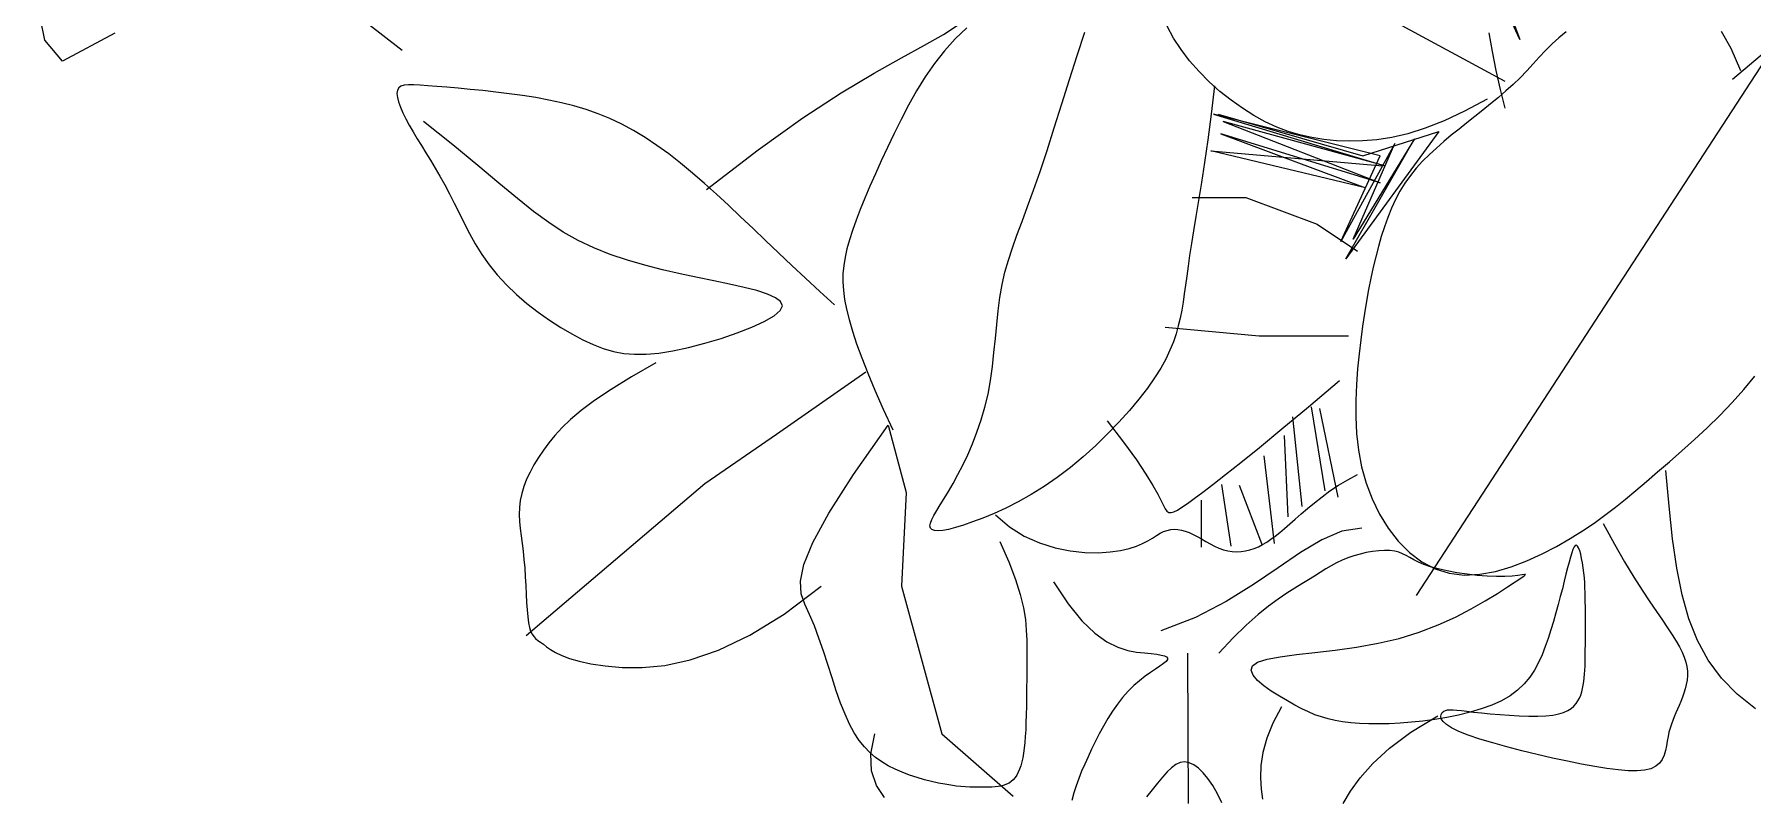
# Model space of a CAD drawing. Header units: millimetres. Extents: x 284148 to 331264, y 78716 to 101523.
# Drawn here: x 304455 to 305447, y 97488 to 97927 of the extents above; entities that cross this region are included whole.
import ezdxf

# ---------------------------------------------------------------- set-up
doc = ezdxf.new("R2010")
doc.units = ezdxf.units.MM

# ---------------------------------------------------------------- blocks, each defined once
blk = doc.blocks.new('A$C6F4E7DED')
for p, q in [((1298.93, 603.85), (1669.06, 916.06)), ((1103.65, 818.24), (1176.24, 626.75)), ((1176.24, 626.75), (1096.39, 800.84)), ((531.05, 620.29), (466.38, 670.77)), ((324.93, 626.35), (318.87, 656.64)), ((843.58, 629.59), (852.55, 635.58)), ((1105.67, 636.1), (1167.57, 602.6)), ((335.03, 614.24), (324.93, 626.35)), ((365.34, 630.39), (335.03, 614.24)), ((832.63, 623.35), (843.58, 629.59)), ((850.34, 627.08), (844.12, 620.19)), ((857, 633.38), (850.34, 627.08)), ((920.66, 617.45), (925.09, 630.84)), ((976.28, 627.51), (972.59, 634.34)), ((980.64, 620.83), (976.28, 627.51)), ((1158.35, 630.6), (1160.28, 619.83)), ((1198.77, 627.73), (1194.82, 624.13)), ((1203, 631.13), (1198.77, 627.73)), ((1298.22, 621.44), (1292.5, 631.23)), ((803.46, 607.26), (819.37, 616.16)), ((819.37, 616.16), (832.63, 623.35)), ((844.12, 620.19), (838.36, 612.81)), ((916.21, 603.57), (920.66, 617.45)), ((985.59, 614.37), (980.64, 620.83)), ((1322.96, 623.06), (1116.26, 306.06)), ((1160.28, 619.83), (1162.42, 608.88)), ((1187.43, 616.49), (1183.82, 612.55)), ((1191.07, 620.36), (1187.43, 616.49)), ((1194.82, 624.13), (1191.07, 620.36)), ((1303.73, 608.66), (1298.22, 621.44)), ((784.57, 595.95), (803.46, 607.26)), ((833.01, 605.05), (828.04, 597.02)), ((838.36, 612.81), (833.01, 605.05)), ((991.05, 608.17), (985.59, 614.37)), ((996.92, 602.28), (991.05, 608.17)), ((1162.42, 608.88), (1164.84, 597.92)), ((1180.16, 608.58), (1176.35, 604.65)), ((1183.82, 612.55), (1180.16, 608.58)), ((528.38, 597.44), (528.15, 595.6)), ((528.15, 595.6), (528.4, 593.32)), ((529.13, 598.82), (528.38, 597.44)), ((530.43, 599.77), (529.13, 598.82)), ((532.3, 600.35), (530.43, 599.77)), ((534.77, 600.61), (532.3, 600.35)), ((537.87, 600.61), (534.77, 600.61)), ((541.62, 600.4), (537.87, 600.61)), ((546.04, 600.05), (541.62, 600.4)), ((551.16, 599.59), (546.04, 600.05)), ((556.98, 599.09), (551.16, 599.59)), ((563.42, 598.53), (556.98, 599.09)), ((570.34, 597.89), (563.42, 598.53)), ((577.65, 597.18), (570.34, 597.89)), ((585.22, 596.36), (577.65, 597.18)), ((592.93, 595.42), (585.22, 596.36)), ((600.67, 594.36), (592.93, 595.42)), ((762.37, 581.48), (784.57, 595.95)), ((828.04, 597.02), (823.41, 588.82)), ((911.81, 589.56), (916.21, 603.57)), ((1003.11, 596.75), (996.92, 602.28)), ((999.92, 600.02), (997.99, 583.57)), ((1009.53, 591.63), (1003.11, 596.75)), ((1168.14, 596.99), (1163.79, 593.24)), ((1164.84, 597.92), (1167.57, 587.14)), ((1172.34, 600.79), (1168.14, 596.99)), ((1176.35, 604.65), (1172.34, 600.79)), ((528.4, 593.32), (529.08, 590.66)), ((529.08, 590.66), (530.15, 587.67)), ((530.15, 587.67), (531.56, 584.4)), ((608.33, 593.15), (600.67, 594.36)), ((615.81, 591.77), (608.33, 593.15)), ((623.11, 590.2), (615.81, 591.77)), ((630.27, 588.38), (623.11, 590.2)), ((637.29, 586.28), (630.27, 588.38)), ((644.22, 583.85), (637.29, 586.28)), ((823.41, 588.82), (819.08, 580.57)), ((907.49, 575.81), (911.81, 589.56)), ((1016.09, 586.98), (1009.53, 591.63)), ((1022.71, 582.84), (1016.09, 586.98)), ((1144.29, 585.32), (1132.43, 579.77)), ((1157.25, 592.29), (1144.29, 585.32)), ((1154.79, 585.88), (1150.21, 582.25)), ((1159.33, 589.54), (1154.79, 585.88)), ((1163.79, 593.24), (1159.33, 589.54)), ((531.56, 584.4), (533.27, 580.9)), ((533.27, 580.9), (535.24, 577.21)), ((535.24, 577.21), (537.4, 573.39)), ((560.36, 565.85), (543.42, 579.41)), ((651.07, 581.07), (644.22, 583.85)), ((657.87, 577.88), (651.07, 581.07)), ((664.64, 574.25), (657.87, 577.88)), ((736.53, 563.13), (762.37, 581.48)), ((819.08, 580.57), (815.03, 572.39)), ((903.32, 562.7), (907.49, 575.81)), ((997.99, 583.57), (996.09, 568.88)), ((1095.51, 559.56), (999.32, 583.59)), ((999.32, 583.59), (1098.34, 553.91)), ((1002.15, 583.59), (1085.61, 559.56)), ((1098.34, 553.91), (1004.98, 579.35)), ((1004.98, 579.35), (1095.51, 544.01)), ((1029.3, 579.25), (1022.71, 582.84)), ((1035.9, 576.21), (1029.3, 579.25)), ((1042.53, 573.68), (1035.9, 576.21)), ((1121.55, 575.5), (1111.52, 572.35)), ((1132.43, 579.77), (1121.55, 575.5)), ((1145.64, 578.64), (1141.1, 575.03)), ((1150.21, 582.25), (1145.64, 578.64)), ((537.4, 573.39), (539.74, 569.48)), ((539.74, 569.48), (542.21, 565.47)), ((542.21, 565.47), (544.79, 561.32)), ((574.74, 554.05), (560.36, 565.85)), ((671.41, 570.15), (664.64, 574.25)), ((678.19, 565.6), (671.41, 570.15)), ((684.98, 560.65), (678.19, 565.6)), ((815.03, 572.39), (811.22, 564.37)), ((996.09, 568.88), (994.23, 555.81)), ((1095.51, 544.01), (1003.57, 572.28)), ((1003.57, 572.28), (1087.02, 541.18)), ((1049.25, 571.65), (1042.53, 573.68)), ((1056.09, 570.09), (1049.25, 571.65)), ((1063.09, 568.98), (1056.09, 570.09)), ((1070.29, 568.3), (1063.09, 568.98)), ((1077.73, 568.02), (1070.29, 568.3)), ((1104, 566.63), (1072.88, 510.09)), ((1129.46, 573.69), (1075.71, 500.2)), ((1075.71, 500.2), (1115.31, 569.45)), ((1085.46, 568.16), (1077.73, 568.02)), ((1115.31, 569.45), (1079.95, 511.5)), ((1079.95, 511.5), (1104, 566.63)), ((1093.6, 568.83), (1085.46, 568.16)), ((1085.61, 559.56), (1129.46, 573.69)), ((1102.25, 570.17), (1093.6, 568.83)), ((1111.52, 572.35), (1102.25, 570.17)), ((1132.27, 567.79), (1128.04, 564.1)), ((1136.63, 571.43), (1132.27, 567.79)), ((1141.1, 575.03), (1136.63, 571.43)), ((544.79, 561.32), (547.45, 557.02)), ((547.45, 557.02), (550.18, 552.53)), ((691.8, 555.33), (684.98, 560.65)), ((706.71, 540.16), (736.53, 563.13)), ((807.62, 556.62), (804.23, 549.17)), ((811.22, 564.37), (807.62, 556.62)), ((899.34, 550.63), (903.32, 562.7)), ((994.23, 555.81), (992.46, 544.19)), ((1087.02, 541.18), (997.91, 562.39)), ((997.91, 562.39), (1096.92, 553.91)), ((1072.88, 510.09), (1095.51, 559.56)), ((1120.09, 556.44), (1116.43, 552.41)), ((1123.97, 560.32), (1120.09, 556.44)), ((1128.04, 564.1), (1123.97, 560.32)), ((550.18, 552.53), (552.94, 547.84)), ((552.94, 547.84), (555.71, 542.92)), ((587, 543.85), (574.74, 554.05)), ((698.65, 549.67), (691.8, 555.33)), ((705.53, 543.72), (698.65, 549.67)), ((804.23, 549.17), (801.07, 542.01)), ((895.59, 539.86), (899.34, 550.63)), ((1113, 548.21), (1109.85, 543.81)), ((1116.43, 552.41), (1113, 548.21)), ((555.71, 542.92), (558.47, 537.74)), ((558.47, 537.74), (561.2, 532.3)), ((597.61, 535.06), (587, 543.85)), ((712.46, 537.51), (705.53, 543.72)), ((719.45, 531.09), (712.46, 537.51)), ((801.07, 542.01), (798.16, 535.17)), ((892.11, 530.28), (895.59, 539.86)), ((987.03, 535.6), (1017.98, 535.6)), ((992.46, 544.19), (990.78, 533.85)), ((1017.98, 535.6), (1059.24, 520.13)), ((1107, 539.2), (1104.41, 534.37)), ((1109.85, 543.81), (1107, 539.2)), ((561.2, 532.3), (563.97, 526.62)), ((563.97, 526.62), (566.87, 520.78)), ((607.02, 527.52), (597.61, 535.06)), ((615.69, 521.06), (607.02, 527.52)), ((726.49, 524.47), (719.45, 531.09)), ((795.52, 528.64), (793.15, 522.46)), ((798.16, 535.17), (795.52, 528.64)), ((888.89, 521.67), (892.11, 530.28)), ((990.78, 533.85), (989.22, 524.64)), ((1102.07, 529.33), (1099.94, 524.1)), ((1104.41, 534.37), (1102.07, 529.33)), ((566.87, 520.78), (569.97, 514.82)), ((624.07, 515.5), (615.69, 521.06)), ((733.64, 517.69), (726.49, 524.47)), ((740.92, 510.73), (733.64, 517.69)), ((791.07, 516.61), (789.3, 511.11)), ((793.15, 522.46), (791.07, 516.61)), ((885.96, 513.8), (888.89, 521.67)), ((987.82, 516.4), (986.6, 508.97)), ((989.22, 524.64), (987.82, 516.4)), ((1059.24, 520.13), (1082.46, 504.67)), ((1098, 518.68), (1096.22, 513.08)), ((1099.94, 524.1), (1098, 518.68)), ((569.97, 514.82), (573.34, 508.8)), ((573.34, 508.8), (577.09, 502.77)), ((632.62, 510.68), (624.07, 515.5)), ((641.69, 506.45), (632.62, 510.68)), ((651.25, 502.71), (641.69, 506.45)), ((748.38, 503.62), (740.92, 510.73)), ((787.85, 505.96), (786.73, 501.07)), ((789.3, 511.11), (787.85, 505.96)), ((881.02, 499.41), (883.33, 506.45)), ((883.33, 506.45), (885.96, 513.8)), ((986.6, 508.97), (985.56, 502.19)), ((1094.57, 507.31), (1093.03, 501.39)), ((1096.22, 513.08), (1094.57, 507.31)), ((577.09, 502.77), (581.27, 496.8)), ((581.27, 496.8), (585.98, 490.93)), ((661.16, 499.42), (651.25, 502.71)), ((671.28, 496.51), (661.16, 499.42)), ((681.46, 493.92), (671.28, 496.51)), ((756.05, 496.36), (748.38, 503.62)), ((763.97, 488.96), (756.05, 496.36)), ((785.96, 496.32), (785.54, 491.62)), ((786.73, 501.07), (785.96, 496.32)), ((879.05, 492.45), (881.02, 499.41)), ((984.68, 495.97), (983.92, 490.24)), ((985.56, 502.19), (984.68, 495.97)), ((1093.03, 501.39), (1091.56, 495.3)), ((585.98, 490.93), (591.26, 485.22)), ((691.58, 491.6), (681.46, 493.92)), ((701.5, 489.47), (691.58, 491.6)), ((711.06, 487.49), (701.5, 489.47)), ((720.13, 485.59), (711.06, 487.49)), ((772.17, 481.42), (763.97, 488.96)), ((785.54, 491.62), (785.48, 486.87)), ((785.48, 486.87), (785.79, 481.94)), ((877.42, 485.34), (879.05, 492.45)), ((983.92, 490.24), (983.21, 484.91)), ((1090.18, 489.03), (1088.86, 482.53)), ((1091.56, 495.3), (1090.18, 489.03)), ((591.26, 485.22), (597.03, 479.71)), ((597.03, 479.71), (603.17, 474.46)), ((728.47, 483.72), (720.13, 485.59)), ((735.83, 481.83), (728.47, 483.72)), ((741.96, 479.87), (735.83, 481.83)), ((746.62, 477.78), (741.96, 479.87)), ((749.57, 475.53), (746.62, 477.78)), ((780.7, 473.75), (772.17, 481.42)), ((785.79, 481.94), (786.49, 476.74)), ((786.49, 476.74), (787.58, 471.17)), ((875.11, 470.22), (876.13, 477.93)), ((876.13, 477.93), (877.42, 485.34)), ((982.53, 479.91), (981.82, 475.14)), ((983.21, 484.91), (982.53, 479.91)), ((1088.86, 482.53), (1087.62, 475.77)), ((603.17, 474.46), (609.57, 469.51)), ((609.57, 469.51), (616.11, 464.89)), ((740.13, 464.03), (745.74, 467.27)), ((745.74, 467.27), (749.32, 470.31)), ((749.32, 470.31), (750.55, 473.06)), ((750.55, 473.06), (749.57, 475.53)), ((787.58, 471.17), (789.08, 465.11)), ((874.27, 462.31), (875.11, 470.22)), ((981.05, 470.54), (980.15, 466.02)), ((981.82, 475.14), (981.05, 470.54)), ((1086.46, 468.71), (1085.37, 461.31)), ((1087.62, 475.77), (1086.46, 468.71)), ((616.11, 464.89), (622.67, 460.67)), ((622.67, 460.67), (629.14, 456.87)), ((629.14, 456.87), (635.41, 453.56)), ((715.32, 454.3), (724.5, 457.43)), ((724.5, 457.43), (732.91, 460.71)), ((732.91, 460.71), (740.13, 464.03)), ((789.08, 465.11), (791.02, 458.49)), ((791.02, 458.49), (793.44, 451.19)), ((873.49, 454.26), (874.27, 462.31)), ((971.55, 460.86), (1025.72, 455.71)), ((977.8, 456.93), (976.21, 452.26)), ((979.09, 461.5), (977.8, 456.93)), ((980.15, 466.02), (979.09, 461.5)), ((1085.37, 461.31), (1084.35, 453.54)), ((635.41, 453.56), (641.4, 450.76)), ((641.4, 450.76), (647.22, 448.51)), ((647.22, 448.51), (653.04, 446.8)), ((653.04, 446.8), (659, 445.67)), ((679.32, 445.83), (687.42, 447.12)), ((687.42, 447.12), (696.36, 449.03)), ((696.36, 449.03), (705.8, 451.47)), ((705.8, 451.47), (715.32, 454.3)), ((793.44, 451.19), (796.39, 443.14)), ((872.7, 446.15), (873.49, 454.26)), ((974.24, 447.44), (971.83, 442.42)), ((976.21, 452.26), (974.24, 447.44)), ((1025.72, 455.71), (1077.3, 455.71)), ((1084.35, 453.54), (1083.42, 445.35)), ((659, 445.67), (665.26, 445.12)), ((677.54, 440.24), (663.4, 432.07)), ((665.26, 445.12), (671.98, 445.16)), ((671.98, 445.16), (679.32, 445.83)), ((796.39, 443.14), (799.9, 434.25)), ((870.68, 430.04), (871.79, 438.05)), ((871.79, 438.05), (872.7, 446.15)), ((968.91, 437.14), (965.4, 431.57)), ((971.83, 442.42), (968.91, 437.14)), ((1082.57, 436.73), (1081.9, 427.75)), ((1083.42, 445.35), (1082.57, 436.73)), ((663.4, 432.07), (651.73, 424.85)), ((747.17, 399.01), (798.75, 435.09)), ((799.9, 434.25), (804.02, 424.42)), ((869.25, 422.21), (870.68, 430.04)), ((965.4, 431.57), (961.24, 425.64)), ((1054.2, 414.79), (1072.14, 429.94)), ((1081.9, 427.75), (1081.51, 418.49)), ((1305.46, 424.82), (1311.75, 432.54)), ((642.21, 418.44), (634.52, 412.73)), ((651.73, 424.85), (642.21, 418.44)), ((804.02, 424.42), (808.78, 413.56)), ((867.45, 414.6), (869.25, 422.21)), ((956.38, 419.34), (950.87, 412.76)), ((961.24, 425.64), (956.38, 419.34)), ((1081.51, 418.49), (1081.51, 409.03)), ((1291.61, 409.93), (1298.7, 417.27)), ((1298.7, 417.27), (1305.46, 424.82)), ((628.36, 407.57), (623.41, 402.83)), ((634.52, 412.73), (628.36, 407.57)), ((808.78, 413.56), (814.23, 401.59)), ((862.89, 400.24), (865.31, 407.27)), ((865.31, 407.27), (867.45, 414.6)), ((938.03, 406.74), (947.51, 394.38)), ((950.87, 412.76), (944.82, 406.01)), ((1038.91, 402.06), (1054.2, 414.79)), ((1045.03, 409), (1050.37, 357.34)), ((1055.7, 414.86), (1063.69, 366.39)), ((1060.49, 413.8), (1071.15, 362.66)), ((1081.51, 409.03), (1082, 399.45)), ((1284.31, 402.82), (1291.61, 409.93)), ((619.34, 398.37), (615.85, 394.07)), ((623.41, 402.83), (619.34, 398.37)), ((705.91, 370.66), (747.17, 399.01)), ((791.62, 375.73), (811.65, 404.17)), ((811.65, 404.17), (821.97, 365.51)), ((860.28, 393.54), (862.89, 400.24)), ((938.29, 399.23), (931.39, 392.52)), ((944.82, 406.01), (938.29, 399.23)), ((1026.01, 391.48), (1038.91, 402.06)), ((1040.24, 398.35), (1042.37, 351.48)), ((1082, 399.45), (1083.08, 389.85)), ((1276.93, 395.98), (1284.31, 402.82)), ((612.68, 389.82), (609.79, 385.58)), ((615.85, 394.07), (612.68, 389.82)), ((854.68, 381.25), (857.52, 387.2)), ((857.52, 387.2), (860.28, 393.54)), ((931.39, 392.52), (924.18, 386.02)), ((947.51, 394.38), (954.87, 384.21)), ((1015.24, 382.8), (1026.01, 391.48)), ((1083.08, 389.85), (1084.85, 380.3)), ((1262.48, 383.19), (1269.61, 389.42)), ((1269.61, 389.42), (1276.93, 395.98)), ((604.92, 377.19), (602.97, 373.04)), ((607.2, 381.37), (604.92, 377.19)), ((609.79, 385.58), (607.2, 381.37)), ((851.84, 375.73), (854.68, 381.25)), ((916.77, 379.84), (909.23, 374.1)), ((924.18, 386.02), (916.77, 379.84)), ((954.87, 384.21), (960.42, 375.98)), ((1006.34, 375.77), (1015.24, 382.8)), ((1028.51, 386.63), (1032.24, 354.14)), ((1084.85, 380.3), (1087.42, 370.9)), ((1249.26, 371.78), (1255.67, 377.3)), ((1255.67, 377.3), (1262.48, 383.19)), ((1262.31, 357.48), (1260.47, 378.11)), ((601.38, 368.92), (600.15, 364.83)), ((602.97, 373.04), (601.38, 368.92)), ((602.74, 283.05), (705.91, 370.66)), ((777.39, 353.54), (791.62, 375.73)), ((846.38, 366.07), (849.05, 370.66)), ((849.05, 370.66), (851.84, 375.73)), ((901.64, 368.9), (894.11, 364.25)), ((909.23, 374.1), (901.64, 368.9)), ((960.42, 375.98), (964.46, 369.48)), ((964.46, 369.48), (967.29, 364.47)), ((993.14, 365.66), (999.06, 370.14)), ((999.06, 370.14), (1006.34, 375.77)), ((1003.99, 370.12), (1009.32, 334.44)), ((1014.12, 369.59), (1027.44, 334.97)), ((1066.62, 366.31), (1071.56, 369.62)), ((1071.56, 369.62), (1076.83, 372.81)), ((1076.83, 372.81), (1082.46, 375.82)), ((1087.42, 370.9), (1090.87, 361.74)), ((1243.16, 366.57), (1249.26, 371.78)), ((599.3, 360.79), (598.85, 356.77)), ((600.15, 364.83), (599.3, 360.79)), ((821.97, 365.51), (819.39, 311.39)), ((839.64, 355.04), (841.62, 358.28)), ((841.62, 358.28), (843.88, 361.95)), ((843.88, 361.95), (846.38, 366.07)), ((886.72, 360.12), (879.57, 356.49)), ((894.11, 364.25), (886.72, 360.12)), ((967.29, 364.47), (969.22, 360.72)), ((969.22, 360.72), (970.54, 357.99)), ((970.54, 357.99), (971.55, 356.06)), ((981.17, 356.91), (984.37, 359.17)), ((984.37, 359.17), (988.32, 362.07)), ((988.32, 362.07), (993.14, 365.66)), ((992.26, 361.07), (992.26, 333.9)), ((1053.71, 356.25), (1057.71, 359.56)), ((1057.71, 359.56), (1062.01, 362.93)), ((1062.01, 362.93), (1066.62, 366.31)), ((1090.87, 361.74), (1095.16, 352.98)), ((1231.33, 356.89), (1237.23, 361.63)), ((1237.23, 361.63), (1243.16, 366.57)), ((1264.35, 338.75), (1262.31, 357.48)), ((598.85, 356.77), (598.73, 352.77)), ((598.73, 352.77), (598.89, 348.73)), ((598.89, 348.73), (599.25, 344.63)), ((768.12, 336.58), (777.39, 353.54)), ((835.72, 346.18), (835.99, 347.82)), ((835.99, 347.82), (836.78, 349.83)), ((836.78, 349.83), (838.01, 352.23)), ((838.01, 352.23), (839.64, 355.04)), ((860.39, 348.43), (855.06, 346.61)), ((866.31, 350.67), (860.39, 348.43)), ((872.73, 353.35), (866.31, 350.67)), ((879.57, 356.49), (872.73, 353.35)), ((873.55, 352.63), (881.61, 345.71)), ((971.55, 356.06), (972.54, 354.73)), ((972.54, 354.73), (973.63, 353.98)), ((973.63, 353.98), (974.93, 353.81)), ((974.93, 353.81), (976.55, 354.24)), ((976.55, 354.24), (978.59, 355.26)), ((978.59, 355.26), (981.17, 356.91)), ((1032.24, 354.14), (1034.37, 336.03)), ((1040.43, 344.73), (1043.38, 347.27)), ((1043.38, 347.27), (1046.56, 350.05)), ((1046.56, 350.05), (1050, 353.06)), ((1050, 353.06), (1053.71, 356.25)), ((1095.16, 352.98), (1100.24, 344.8)), ((1212.39, 343.35), (1219.05, 347.81)), ((1219.05, 347.81), (1225.32, 352.3)), ((1224.31, 347.47), (1230.78, 335.73)), ((1225.32, 352.3), (1231.33, 356.89)), ((599.25, 344.63), (599.75, 340.42)), ((599.75, 340.42), (600.33, 336.08)), ((836.01, 344.92), (835.72, 346.18)), ((836.87, 344.02), (836.01, 344.92)), ((838.33, 343.49), (836.87, 344.02)), ((840.4, 343.34), (838.33, 343.49)), ((843.09, 343.57), (840.4, 343.34)), ((846.42, 344.19), (843.09, 343.57)), ((850.41, 345.2), (846.42, 344.19)), ((855.06, 346.61), (850.41, 345.2)), ((881.61, 345.71), (890.18, 340.33)), ((890.18, 340.33), (899.03, 336.32)), ((958.5, 336.04), (961.51, 337.62)), ((961.51, 337.62), (964.11, 339.18)), ((964.11, 339.18), (966.41, 340.63)), ((966.41, 340.63), (968.54, 341.89)), ((968.54, 341.89), (970.62, 342.88)), ((970.62, 342.88), (972.68, 343.59)), ((972.68, 343.59), (974.72, 344.02)), ((974.72, 344.02), (976.77, 344.2)), ((976.77, 344.2), (978.83, 344.11)), ((978.83, 344.11), (980.94, 343.76)), ((980.94, 343.76), (983.09, 343.16)), ((983.09, 343.16), (985.31, 342.32)), ((985.31, 342.32), (987.6, 341.24)), ((987.6, 341.24), (989.97, 339.99)), ((989.97, 339.99), (992.4, 338.63)), ((992.4, 338.63), (994.87, 337.22)), ((994.87, 337.22), (997.39, 335.83)), ((1030.09, 336.82), (1032.53, 338.47)), ((1032.53, 338.47), (1035.04, 340.33)), ((1035.04, 340.33), (1037.66, 342.42)), ((1037.66, 342.42), (1040.43, 344.73)), ((1061.82, 338.17), (1049.67, 330.9)), ((1073.49, 343.09), (1061.82, 338.17)), ((1085.03, 344.89), (1073.49, 343.09)), ((1100.24, 344.8), (1106.05, 337.38)), ((1106.05, 337.38), (1112.54, 330.9)), ((1197.37, 334.38), (1205.19, 338.88)), ((1205.19, 338.88), (1212.39, 343.35)), ((1266.81, 321.77), (1264.35, 338.75)), ((600.33, 336.08), (600.92, 331.57)), ((600.92, 331.57), (601.45, 326.86)), ((762.94, 323.85), (768.12, 336.58)), ((876.13, 337.16), (881.23, 325.47)), ((899.03, 336.32), (907.94, 333.51)), ((907.94, 333.51), (916.68, 331.75)), ((916.68, 331.75), (925.05, 330.88)), ((925.05, 330.88), (932.81, 330.73)), ((932.81, 330.73), (939.74, 331.15)), ((939.74, 331.15), (945.69, 331.98)), ((945.69, 331.98), (950.71, 333.13)), ((950.71, 333.13), (954.94, 334.51)), ((954.94, 334.51), (958.5, 336.04)), ((997.39, 335.83), (999.94, 334.53)), ((999.94, 334.53), (1002.5, 333.37)), ((1002.5, 333.37), (1005.08, 332.44)), ((1005.08, 332.44), (1007.66, 331.77)), ((1007.66, 331.77), (1010.23, 331.38)), ((1010.23, 331.38), (1012.8, 331.25)), ((1012.8, 331.25), (1015.34, 331.36)), ((1015.34, 331.36), (1017.87, 331.73)), ((1017.87, 331.73), (1020.38, 332.32)), ((1020.38, 332.32), (1022.85, 333.13)), ((1022.85, 333.13), (1025.29, 334.16)), ((1025.29, 334.16), (1027.69, 335.39)), ((1027.69, 335.39), (1030.09, 336.82)), ((1049.67, 330.9), (1036.68, 322.02)), ((1076.87, 327.71), (1073.57, 326.35)), ((1080.34, 328.92), (1076.87, 327.71)), ((1083.94, 329.95), (1080.34, 328.92)), ((1087.59, 330.79), (1083.94, 329.95)), ((1091.21, 331.42), (1087.59, 330.79)), ((1094.74, 331.83), (1091.21, 331.42)), ((1098.08, 332), (1094.74, 331.83)), ((1101.18, 331.92), (1098.08, 332)), ((1103.95, 331.58), (1101.18, 331.92)), ((1106.35, 330.96), (1103.95, 331.58)), ((1108.5, 330.11), (1106.35, 330.96)), ((1110.55, 329.07), (1108.5, 330.11)), ((1112.65, 327.88), (1110.55, 329.07)), ((1112.54, 330.9), (1119.64, 325.53)), ((1114.95, 326.58), (1112.65, 327.88)), ((1180.25, 326), (1189.01, 330.01)), ((1189.01, 330.01), (1197.37, 334.38)), ((1205.4, 328.21), (1204.6, 325.29)), ((1206.14, 330.67), (1205.4, 328.21)), ((1206.85, 332.62), (1206.14, 330.67)), ((1207.53, 334.03), (1206.85, 332.62)), ((1208.19, 334.84), (1207.53, 334.03)), ((1208.83, 335.02), (1208.19, 334.84)), ((1209.47, 334.53), (1208.83, 335.02)), ((1210.11, 333.44), (1209.47, 334.53)), ((1210.72, 331.84), (1210.11, 333.44)), ((1211.3, 329.81), (1210.72, 331.84)), ((1211.85, 327.44), (1211.3, 329.81)), ((1212.34, 324.81), (1211.85, 327.44)), ((1230.78, 335.73), (1236.67, 325.51)), ((601.45, 326.86), (601.88, 321.92)), ((601.88, 321.92), (602.22, 316.86)), ((761.02, 314.34), (762.94, 323.85)), ((881.23, 325.47), (885.07, 315.35)), ((1036.68, 322.02), (1022.47, 312.3)), ((1061.04, 319.36), (1057.74, 317.26)), ((1064.21, 321.33), (1061.04, 319.36)), ((1067.31, 323.15), (1064.21, 321.33)), ((1070.41, 324.82), (1067.31, 323.15)), ((1073.57, 326.35), (1070.41, 324.82)), ((1117.61, 325.24), (1114.95, 326.58)), ((1120.77, 323.88), (1117.61, 325.24)), ((1119.64, 325.53), (1127.31, 321.46)), ((1124.58, 322.56), (1120.77, 323.88)), ((1129.14, 321.32), (1124.58, 322.56)), ((1127.31, 321.46), (1135.49, 318.87)), ((1134.32, 320.18), (1129.14, 321.32)), ((1139.92, 319.17), (1134.32, 320.18)), ((1135.49, 318.87), (1144.11, 317.85)), ((1145.75, 318.32), (1139.92, 319.17)), ((1144.11, 317.85), (1153.03, 318.28)), ((1151.62, 317.65), (1145.75, 318.32)), ((1157.34, 317.18), (1151.62, 317.65)), ((1153.03, 318.28), (1162.12, 319.92)), ((1162.12, 319.92), (1171.24, 322.57)), ((1171.24, 322.57), (1180.25, 326)), ((1175.03, 317.65), (1171.7, 317.25)), ((1177.48, 318.03), (1175.03, 317.65)), ((1176.78, 316.09), (1178.69, 317.4)), ((1178.96, 318.21), (1177.48, 318.03)), ((1178.69, 317.4), (1179.39, 318.05)), ((1179.39, 318.05), (1178.96, 318.21)), ((1202.81, 318.26), (1201.81, 314.25)), ((1203.74, 321.96), (1202.81, 318.26)), ((1204.6, 325.29), (1203.74, 321.96)), ((1212.77, 322.01), (1212.34, 324.81)), ((1213.13, 319.12), (1212.77, 322.01)), ((1213.41, 316.23), (1213.13, 319.12)), ((1236.67, 325.51), (1242.02, 316.67)), ((1269.89, 306.41), (1266.81, 321.77)), ((602.22, 316.86), (602.5, 311.79)), ((602.5, 311.79), (602.74, 306.83)), ((751.56, 295.24), (772.96, 311.39)), ((761.51, 307.04), (761.02, 314.34)), ((819.39, 311.39), (842.6, 226.35)), ((885.07, 315.35), (887.82, 306.57)), ((907.08, 313.97), (915.54, 301.15)), ((1022.47, 312.3), (1006.69, 302.49)), ((1046.3, 310.17), (1041.76, 307.35)), ((1050.43, 312.68), (1046.3, 310.17)), ((1054.22, 315.04), (1050.43, 312.68)), ((1057.74, 317.26), (1054.22, 315.04)), ((1162.72, 316.95), (1157.34, 317.18)), ((1167.57, 316.98), (1162.72, 316.95)), ((1163.23, 307.18), (1169.05, 310.95)), ((1171.7, 317.25), (1167.57, 316.98)), ((1169.05, 310.95), (1173.58, 313.97)), ((1173.58, 313.97), (1176.78, 316.09)), ((1200.72, 309.96), (1199.55, 305.45)), ((1201.81, 314.25), (1200.72, 309.96)), ((1213.63, 313.35), (1213.41, 316.23)), ((1213.78, 310.49), (1213.63, 313.35)), ((1213.88, 307.69), (1213.78, 310.49)), ((1213.94, 304.94), (1213.88, 307.69)), ((1242.02, 316.67), (1246.85, 309.03)), ((1246.85, 309.03), (1251.18, 302.44)), ((602.74, 306.83), (602.99, 302.09)), ((602.99, 302.09), (603.27, 297.68)), ((603.27, 297.68), (603.6, 293.73)), ((763.55, 300.96), (761.51, 307.04)), ((766.3, 295.07), (763.55, 300.96)), ((887.82, 306.57), (889.67, 298.91)), ((889.67, 298.91), (890.79, 292.12)), ((915.54, 301.15), (923.49, 291.4)), ((1006.69, 302.49), (988.98, 293.35)), ((1031.22, 299.96), (1025.09, 295)), ((1036.76, 304.01), (1031.22, 299.96)), ((1041.76, 307.35), (1036.76, 304.01)), ((1139, 293.62), (1148.12, 298.29)), ((1148.12, 298.29), (1156.22, 302.89)), ((1156.22, 302.89), (1163.23, 307.18)), ((1198.3, 300.76), (1196.97, 295.96)), ((1199.55, 305.45), (1198.3, 300.76)), ((1213.98, 302.27), (1213.94, 304.94)), ((1213.99, 299.69), (1213.98, 302.27)), ((1213.99, 297.22), (1213.99, 299.69)), ((1251.18, 302.44), (1255.04, 296.74)), ((1273.79, 292.53), (1269.89, 306.41)), ((603.6, 293.73), (604.03, 290.35)), ((604.03, 290.35), (604.58, 287.61)), ((604.58, 287.61), (605.25, 285.44)), ((731.84, 283.13), (751.56, 295.24)), ((769.06, 288.58), (766.3, 295.07)), ((771.7, 281.49), (769.06, 288.58)), ((890.79, 292.12), (891.36, 285.97)), ((923.49, 291.4), (930.92, 284.29)), ((988.98, 293.35), (968.97, 285.62)), ((1018.3, 288.94), (1010.79, 281.59)), ((1025.09, 295), (1018.3, 288.94)), ((1118.12, 284.91), (1128.97, 289.09)), ((1128.97, 289.09), (1139, 293.62)), ((1195.56, 291.09), (1194.07, 286.19)), ((1196.97, 295.96), (1195.56, 291.09)), ((1213.99, 294.86), (1213.99, 297.22)), ((1213.99, 292.6), (1213.99, 294.86)), ((1213.99, 290.4), (1213.99, 292.6)), ((1213.99, 288.25), (1213.99, 290.4)), ((1213.99, 286.12), (1213.99, 288.25)), ((1255.04, 296.74), (1258.47, 291.76)), ((1258.47, 291.76), (1261.49, 287.34)), ((1278.72, 280), (1273.79, 292.53)), ((605.25, 285.44), (606.07, 283.73)), ((606.07, 283.73), (607.04, 282.35)), ((607.04, 282.35), (608.17, 281.19)), ((608.17, 281.19), (609.47, 280.14)), ((609.47, 280.14), (610.95, 279.08)), ((610.95, 279.08), (612.63, 277.89)), ((612.63, 277.89), (614.53, 276.49)), ((713.8, 274.54), (731.84, 283.13)), ((774.25, 273.99), (771.7, 281.49)), ((891.36, 285.97), (891.57, 280.24)), ((891.57, 280.24), (891.6, 274.67)), ((930.92, 284.29), (937.81, 279.37)), ((937.81, 279.37), (944.13, 276.21)), ((1010.79, 281.59), (1002.5, 272.74)), ((1081.92, 276.28), (1094.34, 278.48)), ((1094.34, 278.48), (1106.53, 281.33)), ((1106.53, 281.33), (1118.12, 284.91)), ((1192.5, 281.33), (1190.83, 276.54)), ((1194.07, 286.19), (1192.5, 281.33)), ((1213.99, 283.99), (1213.99, 286.12)), ((1213.99, 281.83), (1213.99, 283.99)), ((1213.99, 279.61), (1213.99, 281.83)), ((1213.99, 277.32), (1213.99, 279.61)), ((1261.49, 287.34), (1264.12, 283.35)), ((1264.12, 283.35), (1266.38, 279.7)), ((1266.38, 279.7), (1268.28, 276.36)), ((1284.9, 268.68), (1278.72, 280)), ((614.53, 276.49), (616.81, 274.92)), ((616.81, 274.92), (619.65, 273.23)), ((619.65, 273.23), (623.21, 271.5)), ((623.21, 271.5), (627.69, 269.79)), ((627.69, 269.79), (633.24, 268.17)), ((633.24, 268.17), (640.06, 266.69)), ((682.69, 265.75), (697.42, 268.93)), ((697.42, 268.93), (713.8, 274.54)), ((776.75, 266.29), (774.25, 273.99)), ((891.6, 269.09), (891.59, 263.51)), ((891.6, 274.67), (891.6, 269.09)), ((944.13, 276.21), (949.87, 274.38)), ((949.87, 274.38), (955.01, 273.44)), ((955.01, 273.44), (959.52, 272.95)), ((959.52, 272.95), (963.39, 272.55)), ((963.39, 272.55), (966.6, 272.15)), ((966.6, 272.15), (969.17, 271.71)), ((969.17, 271.71), (971.07, 271.21)), ((971.98, 268.01), (970.53, 266.78)), ((971.07, 271.21), (972.31, 270.61)), ((972.77, 269.04), (971.98, 268.01)), ((972.31, 270.61), (972.88, 269.9)), ((972.88, 269.9), (972.77, 269.04)), ((984.45, 272.74), (984.52, 226.93)), ((1024.86, 267.58), (1030.27, 269.3)), ((1030.27, 269.3), (1037.86, 270.7)), ((1037.86, 270.7), (1047.22, 271.93)), ((1047.22, 271.93), (1057.95, 273.17)), ((1057.95, 273.17), (1069.65, 274.56)), ((1069.65, 274.56), (1081.92, 276.28)), ((1189.01, 271.87), (1186.96, 267.35)), ((1190.83, 276.54), (1189.01, 271.87)), ((1213.88, 267.75), (1213.94, 270.16)), ((1213.94, 270.16), (1213.97, 272.57)), ((1213.97, 272.57), (1213.98, 274.97)), ((1213.98, 274.97), (1213.99, 277.32)), ((1268.28, 276.36), (1269.84, 273.27)), ((1269.84, 273.27), (1271.07, 270.39)), ((1271.07, 270.39), (1271.98, 267.65)), ((1292.52, 258.43), (1284.9, 268.68)), ((640.06, 266.69), (648.31, 265.44)), ((648.31, 265.44), (658.14, 264.54)), ((658.14, 264.54), (669.6, 264.46)), ((669.6, 264.46), (682.69, 265.75)), ((779.22, 258.6), (776.75, 266.29)), ((781.68, 251.1), (779.22, 258.6)), ((891.58, 257.97), (891.55, 252.52)), ((891.59, 263.51), (891.58, 257.97)), ((959.98, 259.44), (956.69, 256.9)), ((963.12, 261.68), (959.98, 259.44)), ((965.99, 263.63), (963.12, 261.68)), ((968.5, 265.33), (965.99, 263.63)), ((970.53, 266.78), (968.5, 265.33)), ((1021.13, 262.89), (1021.89, 265.43)), ((1022.21, 260.06), (1021.13, 262.89)), ((1021.89, 265.43), (1024.86, 267.58)), ((1024.75, 257.06), (1022.21, 260.06)), ((1181.86, 258.91), (1178.65, 255.05)), ((1184.6, 263.02), (1181.86, 258.91)), ((1186.96, 267.35), (1184.6, 263.02)), ((1213.14, 256.36), (1213.38, 258.5)), ((1213.38, 258.5), (1213.56, 260.71)), ((1213.56, 260.71), (1213.7, 263)), ((1213.7, 263), (1213.81, 265.35)), ((1213.81, 265.35), (1213.88, 267.75)), ((1271.98, 267.65), (1272.57, 265.01)), ((1272.57, 265.01), (1272.88, 262.43)), ((1272.91, 259.85), (1272.68, 257.29)), ((1272.88, 262.43), (1272.91, 259.85)), ((1301.7, 249.14), (1292.52, 258.43)), ((784.17, 244.01), (781.68, 251.1)), ((891.55, 252.52), (891.5, 247.23)), ((950.06, 250.83), (946.92, 247.28)), ((953.35, 254.04), (950.06, 250.83)), ((956.69, 256.9), (953.35, 254.04)), ((1028.37, 253.98), (1024.75, 257.06)), ((1032.71, 250.91), (1028.37, 253.98)), ((1037.4, 247.97), (1032.71, 250.91)), ((1042.05, 245.25), (1037.4, 247.97)), ((1170.57, 248.26), (1165.58, 245.37)), ((1174.92, 251.49), (1170.57, 248.26)), ((1178.65, 255.05), (1174.92, 251.49)), ((1210.58, 246.9), (1211.32, 248.63)), ((1211.32, 248.63), (1211.94, 250.44)), ((1211.94, 250.44), (1212.43, 252.34)), ((1212.43, 252.34), (1212.83, 254.31)), ((1212.83, 254.31), (1213.14, 256.36)), ((1270.89, 249.75), (1270.04, 247.33)), ((1271.64, 252.23), (1270.89, 249.75)), ((1272.25, 254.74), (1271.64, 252.23)), ((1272.68, 257.29), (1272.25, 254.74)), ((1312.22, 240.77), (1301.7, 249.14)), ((786.72, 237.52), (784.17, 244.01)), ((891.42, 242.14), (891.31, 237.31)), ((891.5, 247.23), (891.42, 242.14)), ((941.09, 239.33), (938.4, 235.05)), ((943.93, 243.42), (941.09, 239.33)), ((946.92, 247.28), (943.93, 243.42)), ((1038.61, 241.81), (1033.62, 232.45)), ((1046.38, 242.83), (1042.05, 245.25)), ((1050.4, 240.71), (1046.38, 242.83)), ((1054.23, 238.88), (1050.4, 240.71)), ((1057.95, 237.3), (1054.23, 238.88)), ((1130.76, 237.48), (1131.42, 238.47)), ((1131.42, 238.47), (1132.32, 239.24)), ((1132.32, 239.24), (1133.34, 239.76)), ((1133.34, 239.76), (1134.52, 240.07)), ((1134.52, 240.07), (1135.94, 240.19)), ((1135.94, 240.19), (1137.69, 240.15)), ((1137.69, 240.15), (1139.84, 239.96)), ((1139.84, 239.96), (1142.47, 239.66)), ((1147.52, 238.7), (1140.84, 237.06)), ((1142.47, 239.66), (1145.67, 239.26)), ((1145.67, 239.26), (1149.51, 238.81)), ((1153.94, 240.61), (1147.52, 238.7)), ((1149.51, 238.81), (1154.04, 238.31)), ((1160, 242.83), (1153.94, 240.61)), ((1154.04, 238.31), (1159.11, 237.81)), ((1165.58, 245.37), (1160, 242.83)), ((1198.63, 237.76), (1201.48, 238.62)), ((1201.48, 238.62), (1203.83, 239.67)), ((1203.83, 239.67), (1205.77, 240.87)), ((1205.77, 240.87), (1207.35, 242.22)), ((1207.35, 242.22), (1208.63, 243.68)), ((1208.63, 243.68), (1209.69, 245.25)), ((1209.69, 245.25), (1210.58, 246.9)), ((1266.24, 238.28), (1265.32, 236.13)), ((1267.19, 240.45), (1266.24, 238.28)), ((1268.15, 242.67), (1267.19, 240.45)), ((1269.11, 244.97), (1268.15, 242.67)), ((1270.04, 247.33), (1269.11, 244.97)), ((789.34, 231.79), (786.72, 237.52)), ((792.06, 226.79), (789.34, 231.79)), ((890.99, 228.62), (890.76, 224.79)), ((891.17, 232.79), (890.99, 228.62)), ((891.31, 237.31), (891.17, 232.79)), ((935.85, 230.65), (933.44, 226.19)), ((938.4, 235.05), (935.85, 230.65)), ((1033.62, 232.45), (1030.11, 223.68)), ((1061.68, 235.97), (1057.95, 237.3)), ((1065.5, 234.86), (1061.68, 235.97)), ((1069.53, 233.95), (1065.5, 234.86)), ((1073.86, 233.22), (1069.53, 233.95)), ((1078.57, 232.66), (1073.86, 233.22)), ((1083.65, 232.26), (1078.57, 232.66)), ((1089.08, 232.04), (1083.65, 232.26)), ((1094.81, 231.99), (1089.08, 232.04)), ((1100.83, 232.12), (1094.81, 231.99)), ((1107.1, 232.44), (1100.83, 232.12)), ((1113.6, 232.95), (1107.1, 232.44)), ((1113.26, 227.13), (1128.88, 236.66)), ((1120.28, 233.65), (1113.6, 232.95)), ((1127.12, 234.56), (1120.28, 233.65)), ((1134, 235.69), (1127.12, 234.56)), ((1130.5, 236.28), (1130.76, 237.48)), ((1130.81, 234.89), (1130.5, 236.28)), ((1131.85, 233.31), (1130.81, 234.89)), ((1133.77, 231.56), (1131.85, 233.31)), ((1136.74, 229.67), (1133.77, 231.56)), ((1140.84, 237.06), (1134, 235.69)), ((1140.92, 227.64), (1136.74, 229.67)), ((1159.11, 237.81), (1164.56, 237.33)), ((1164.56, 237.33), (1170.2, 236.93)), ((1170.2, 236.93), (1175.86, 236.62)), ((1175.86, 236.62), (1181.37, 236.45)), ((1181.37, 236.45), (1186.54, 236.45)), ((1186.54, 236.45), (1191.21, 236.66)), ((1191.21, 236.66), (1195.23, 237.1)), ((1195.23, 237.1), (1198.63, 237.76)), ((1262.89, 229.5), (1262.24, 227.13)), ((1263.63, 231.77), (1262.89, 229.5)), ((1264.44, 233.97), (1263.63, 231.77)), ((1265.32, 236.13), (1264.44, 233.97)), ((794.91, 222.44), (792.06, 226.79)), ((797.89, 218.67), (794.91, 222.44)), ((801.04, 215.41), (797.89, 218.67)), ((801.6, 214.72), (803.91, 226.35)), ((842.6, 226.35), (883.86, 190.27)), ((890.48, 221.29), (890.15, 218.08)), ((890.76, 224.79), (890.48, 221.29)), ((931.16, 221.73), (929, 217.33)), ((933.44, 226.19), (931.16, 221.73)), ((984.52, 226.93), (984.77, 186.02)), ((1030.11, 223.68), (1027.89, 215.5)), ((1100.9, 217.93), (1113.26, 227.13)), ((1146.4, 225.49), (1140.92, 227.64)), ((1153.02, 223.26), (1146.4, 225.49)), ((1160.55, 220.99), (1153.02, 223.26)), ((1168.75, 218.73), (1160.55, 220.99)), ((1177.39, 216.5), (1168.75, 218.73)), ((1260.82, 219.27), (1260.28, 216.56)), ((1261.26, 221.99), (1260.82, 219.27)), ((1261.7, 224.63), (1261.26, 221.99)), ((1262.24, 227.13), (1261.7, 224.63)), ((804.37, 212.57), (801.04, 215.41)), ((802.07, 204.84), (801.6, 214.72)), ((807.9, 210.09), (804.37, 212.57)), ((811.65, 207.88), (807.9, 210.09)), ((888.77, 210.08), (888.16, 207.88)), ((889.3, 212.5), (888.77, 210.08)), ((889.76, 215.16), (889.3, 212.5)), ((890.15, 218.08), (889.76, 215.16)), ((925.06, 208.83), (923.28, 204.67)), ((926.96, 213.04), (925.06, 208.83)), ((929, 217.33), (926.96, 213.04)), ((977.67, 208.51), (975.15, 206.7)), ((980.18, 209.64), (977.67, 208.51)), ((982.73, 210.03), (980.18, 209.64)), ((985.35, 209.63), (982.73, 210.03)), ((988.02, 208.45), (985.35, 209.63)), ((990.74, 206.52), (988.02, 208.45)), ((1027.89, 215.5), (1026.74, 207.91)), ((1083.99, 200.85), (1091.31, 209.14)), ((1091.31, 209.14), (1100.9, 217.93)), ((1186.25, 214.35), (1177.39, 216.5)), ((1195.09, 212.32), (1186.25, 214.35)), ((1203.67, 210.46), (1195.09, 212.32)), ((1211.81, 208.79), (1203.67, 210.46)), ((1219.42, 207.37), (1211.81, 208.79)), ((1256.81, 209.35), (1254.66, 207.54)), ((1258.38, 211.52), (1256.81, 209.35)), ((1259.5, 213.95), (1258.38, 211.52)), ((1260.28, 216.56), (1259.5, 213.95)), ((804.85, 196.52), (802.07, 204.84)), ((815.63, 205.89), (811.65, 207.88)), ((819.78, 204.09), (815.63, 205.89)), ((824.03, 202.48), (819.78, 204.09)), ((828.31, 201.06), (824.03, 202.48)), ((832.55, 199.82), (828.31, 201.06)), ((836.67, 198.76), (832.55, 199.82)), ((840.62, 197.87), (836.67, 198.76)), ((882.66, 198.76), (881.39, 197.87)), ((883.83, 199.82), (882.66, 198.76)), ((884.89, 201.06), (883.83, 199.82)), ((885.84, 202.48), (884.89, 201.06)), ((886.71, 204.09), (885.84, 202.48)), ((887.48, 205.89), (886.71, 204.09)), ((888.16, 207.88), (887.48, 205.89)), ((921.64, 200.53), (920.14, 196.36)), ((923.28, 204.67), (921.64, 200.53)), ((969.9, 201.33), (967.07, 197.89)), ((972.57, 204.28), (969.9, 201.33)), ((975.15, 206.7), (972.57, 204.28)), ((993.48, 203.85), (990.74, 206.52)), ((996.21, 200.49), (993.48, 203.85)), ((998.93, 196.44), (996.21, 200.49)), ((1026.74, 207.91), (1026.45, 200.89)), ((1026.45, 200.89), (1026.82, 194.43)), ((1078.45, 193.14), (1083.99, 200.85)), ((1226.46, 206.23), (1219.42, 207.37)), ((1232.9, 205.41), (1226.46, 206.23)), ((1238.7, 204.96), (1232.9, 205.41)), ((1243.81, 204.9), (1238.7, 204.96)), ((1248.2, 205.29), (1243.81, 204.9)), ((1251.82, 206.16), (1248.2, 205.29)), ((1254.66, 207.54), (1251.82, 206.16)), ((809.47, 189.57), (804.85, 196.52)), ((844.32, 197.14), (840.62, 197.87)), ((847.71, 196.58), (844.32, 197.14)), ((850.81, 196.15), (847.71, 196.58)), ((853.66, 195.85), (850.81, 196.15)), ((856.3, 195.64), (853.66, 195.85)), ((858.75, 195.52), (856.3, 195.64)), ((861.06, 195.45), (858.75, 195.52)), ((863.26, 195.43), (861.06, 195.45)), ((865.38, 195.43), (863.26, 195.43)), ((867.45, 195.43), (865.38, 195.43)), ((869.48, 195.45), (867.45, 195.43)), ((871.44, 195.52), (869.48, 195.45)), ((873.33, 195.64), (871.44, 195.52)), ((875.14, 195.85), (873.33, 195.64)), ((876.87, 196.15), (875.14, 195.85)), ((878.49, 196.58), (876.87, 196.15)), ((880, 197.14), (878.49, 196.58)), ((881.39, 197.87), (880, 197.14)), ((918.78, 192.14), (917.58, 187.83)), ((920.14, 196.36), (918.78, 192.14)), ((964.06, 194.04), (960.81, 189.84)), ((967.07, 197.89), (964.06, 194.04)), ((1001.61, 191.74), (998.93, 196.44)), ((1004.22, 186.41), (1001.61, 191.74)), ((1026.82, 194.43), (1027.65, 188.53)), ((1074.2, 186.1), (1078.45, 193.14))]:
    blk.add_line(p, q)

msp = doc.modelspace()

# ---------------------------------------------------------------- block references
msp.add_blockref('A$C6F4E7DED', (304136.02, 97297.7))

doc.saveas('drawing.dxf')
